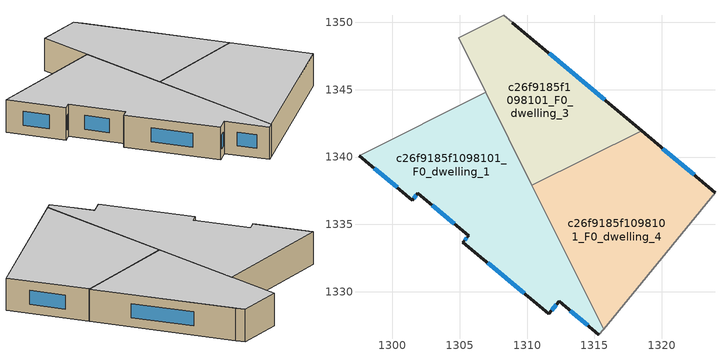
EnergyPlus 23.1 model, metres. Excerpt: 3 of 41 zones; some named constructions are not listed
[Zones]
c26f9185f1098101_F0_dwelling_1
 floor ground (EU_floor_Construction): 1306.93,1344.8 1315.67,1327.22 1315.34,1326.81 1312.37,1329.3 1311.61,1328.38 1305.24,1333.67 1305.65,1334.17 1301.9,1337.31 1301.49,1336.8 1297.52,1340.12 z0
 wall outside (EU_wall_Construction): 1297.52,1340.12 1301.49,1336.8 1301.9,1337.31 1305.65,1334.17 1305.24,1333.67 1311.61,1328.38 1312.37,1329.3 1315.34,1326.81 z0:3
 wall to c26f9185f1098101_F0_dwelling_0 (EU_wall_Construction): 1306.93,1344.8 1297.52,1340.12 z0:3
 wall adiabatic (EU_wall_Construction): 1315.34,1326.81 1315.67,1327.22 z0:3
 wall to c26f9185f1098101_F0_dwelling_4 (EU_wall_Construction): 1315.67,1327.22 1310.36,1337.9 z0:3
 wall to c26f9185f1098101_F0_dwelling_3 (EU_wall_Construction): 1310.36,1337.9 1306.93,1344.8 z0:3
 window (EU_Window_Construction): 1302.97,1336.41 1304.58,1335.07 / 1301.6,1336.95 1301.78,1337.17 / 1298.65,1339.17 1300.35,1337.75 / 1313.22,1328.59 1314.49,1327.52 / 1311.83,1328.64 1312.16,1329.04 / 1307.06,1332.16 1309.79,1329.89 / 1305.53,1334.02 1305.36,1333.81 z0.86:2.14
 ceiling to c26f9185f1098101_F1_dwelling_1 (EU_floor_Construction): 1315.34,1326.81 1315.67,1327.22 1306.93,1344.8 1297.52,1340.12 1301.49,1336.8 1301.9,1337.31 1305.65,1334.17 1305.24,1333.67 1311.61,1328.38 1312.37,1329.3 z3
c26f9185f1098101_F0_dwelling_3
 floor ground (EU_floor_Construction): 1318.5,1341.94 1310.36,1337.9 1304.91,1348.85 1308.27,1350.53 z0
 wall outside (EU_wall_Construction): 1318.5,1341.94 1308.91,1349.99 z0:3
 wall to c26f9185f1098101_F0_dwelling_2 (EU_wall_Construction): 1308.91,1349.99 1308.27,1350.53 1304.91,1348.85 z0:3
 wall to c26f9185f1098101_F0_dwelling_4 (EU_wall_Construction): 1310.36,1337.9 1318.5,1341.94 z0:3
 wall to c26f9185f1098101_F0_dwelling_0 (EU_wall_Construction): 1304.91,1348.85 1306.93,1344.8 z0:3
 window (EU_Window_Construction): 1315.76,1344.24 1311.65,1347.69 z0.86:2.14
 ceiling to c26f9185f1098101_F1_dwelling_3 (EU_floor_Construction): 1318.5,1341.94 1308.27,1350.53 1304.91,1348.85 1310.36,1337.9 z3
c26f9185f1098101_F0_dwelling_4
 floor ground (EU_floor_Construction): 1323.95,1337.37 1315.67,1327.22 1310.36,1337.9 1318.5,1341.94 z0
 wall outside (EU_wall_Construction): 1323.95,1337.37 1318.5,1341.94 z0:3
 wall adiabatic (EU_wall_Construction): 1315.67,1327.22 1323.95,1337.37 z0:3
 window (EU_Window_Construction): 1322.39,1338.67 1320.06,1340.63 z0.86:2.14
 ceiling to c26f9185f1098101_F1_dwelling_4 (EU_floor_Construction): 1315.67,1327.22 1323.95,1337.37 1318.5,1341.94 1310.36,1337.9 z3
[SCHEDULE:FILE] Column Number=1; Rows to Skip at Top=0; Number of Hours of Data=8760; Column Separator=Comma; Interpolate to Timestep=No; Minutes per Item=60; Adjust Schedule for Daylight Savings=Yes
Name | File
EU_Step8_GainSchedule_c26f9185f1098101_F3_dwelling_0_f000 | ../../schedules/c26f9185f1098101/c26f9185f1098101_F3_dwelling_0_f000_gain.csv
EU_Step8_GainSchedule_c26f9185f1098101_F3_dwelling_1_f000 | ../../schedules/c26f9185f1098101/c26f9185f1098101_F3_dwelling_1_f000_gain.csv
EU_Step8_GainSchedule_c26f9185f1098101_F3_dwelling_2_f000 | ../../schedules/c26f9185f1098101/c26f9185f1098101_F3_dwelling_2_f000_gain.csv
EU_Step8_GainSchedule_c26f9185f1098101_F3_dwelling_3_f000 | ../../schedules/c26f9185f1098101/c26f9185f1098101_F3_dwelling_3_f000_gain.csv
EU_Step8_GainSchedule_c26f9185f1098101_F3_dwelling_4_f000 | ../../schedules/c26f9185f1098101/c26f9185f1098101_F3_dwelling_4_f000_gain.csv
EU_Step8_GainSchedule_c26f9185f1098101_F3_dwelling_5_f000 | ../../schedules/c26f9185f1098101/c26f9185f1098101_F3_dwelling_5_f000_gain.csv
EU_Step8_GainSchedule_c26f9185f1098101_F3_dwelling_6_f000 | ../../schedules/c26f9185f1098101/c26f9185f1098101_F3_dwelling_6_f000_gain.csv
